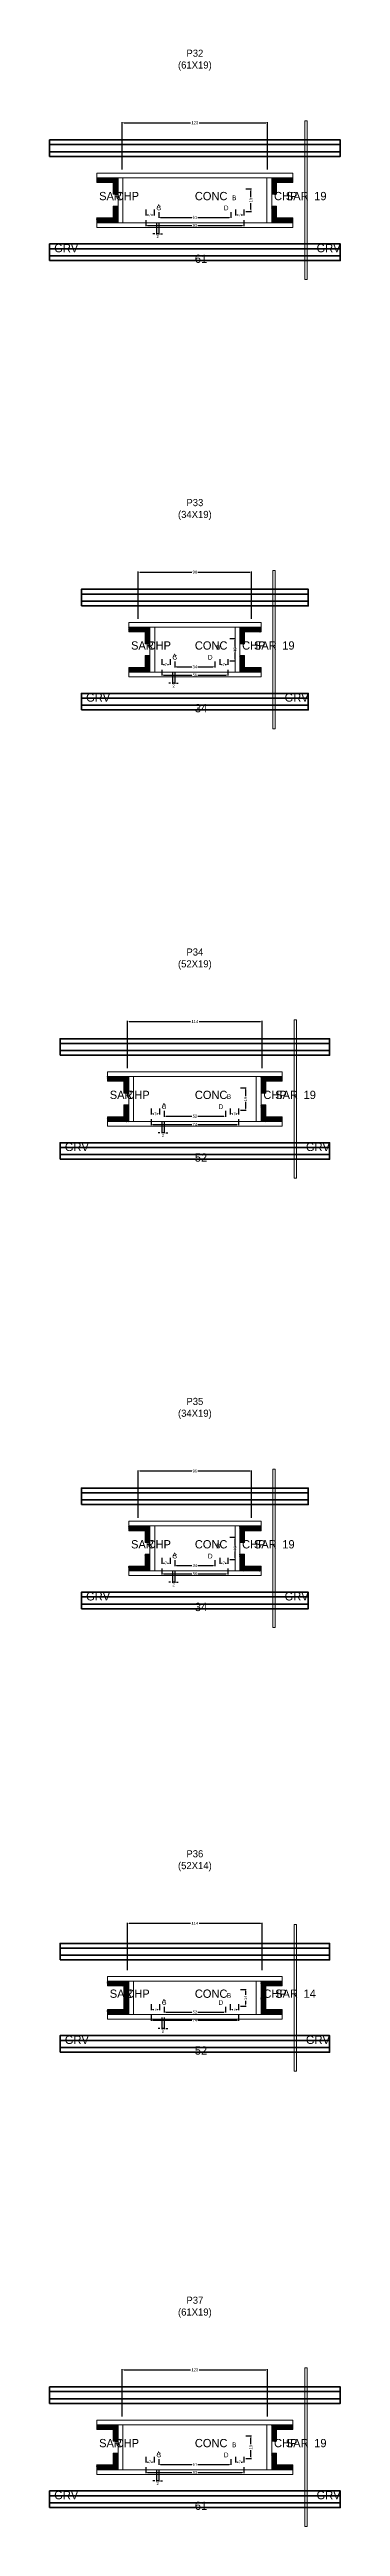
# Model space of a CAD drawing. Header units: centimetres. Extents: x -10500 to 4105, y -36866 to 295.
# Drawn here: x -123 to 123, y -13607 to -11513 of the extents above; entities that cross this region are included whole.
import ezdxf

# ---------------------------------------------------------------- set-up
doc = ezdxf.new("R2010")
doc.units = ezdxf.units.CM
for name, color, linetype in [('COTA', 241, 'Continuous'), ('GRAVATA', 224, 'Continuous'), ('Hachura', 251, 'Continuous'), ('NOMENCLATURA', 7, 'Continuous'), ('SARRAFO', 251, 'Continuous'), ('Texto Seção', 7, 'Continuous')]:
    doc.layers.add(name, color=color, linetype=linetype)
doc.dimstyles.new('cotax2', dxfattribs={"dimtxt": 2.5, "dimasz": 1.5, "dimexe": 0.5, "dimexo": 0.5, "dimgap": 0.5, "dimtad": 1, "dimcen": 2.5, "dimazin": 3, "dimtfac": 1, "dimtmove": 0, "dimatfit": 3})

# ---------------------------------------------------------------- blocks, each defined once
blk = doc.blocks.new('_CLOSEDFILLED')
at = {"color": 0, "linetype": 'BYBLOCK'}
blk.add_solid([(-1, 0.2), (0, 0), (-1, -0.2)], dxfattribs=at)
blk = doc.blocks.new('*D820')
for p, q in [((-41.5, -11657), (-41.5, -11662)), ((-40, -11661.5), (-2.5, -11661.5)), ((2.5, -11661.5), (40, -11661.5)), ((41.5, -11657), (41.5, -11662))]:
    blk.add_line(p, q)
at = {"layer": 'Defpoints'}
for p in [(-41.5, -11656.5), (-41.5, -11661.5), (41.5, -11656.5)]:
    blk.add_point(p, dxfattribs=at)
at = {"layer": 'COTA', "xscale": 1.5, "yscale": 1.5, "rotation": 180}
blk.add_blockref('_CLOSEDFILLED', (-41.5, -11661.5), dxfattribs=at)
at = {"layer": 'COTA', "xscale": 1.5, "yscale": 1.5}
blk.add_blockref('_CLOSEDFILLED', (41.5, -11661.5), dxfattribs=at)
at = {"layer": 'COTA', "insert": (0, -11661.5), "char_height": 2.5, "attachment_point": 5}
blk.add_mtext('83', dxfattribs=at)
blk = doc.blocks.new('*D821')
for p, q in [((-30.5, -11650), (-30.5, -11655)), ((-29, -11654.5), (-2.5, -11654.5)), ((2.5, -11654.5), (29, -11654.5)), ((30.5, -11650), (30.5, -11655))]:
    blk.add_line(p, q)
at = {"layer": 'Defpoints'}
for p in [(-30.5, -11649.5), (-30.5, -11654.5), (30.5, -11649.5)]:
    blk.add_point(p, dxfattribs=at)
at = {"layer": 'COTA', "xscale": 1.5, "yscale": 1.5, "rotation": 180}
blk.add_blockref('_CLOSEDFILLED', (-30.5, -11654.5), dxfattribs=at)
at = {"layer": 'COTA', "xscale": 1.5, "yscale": 1.5}
blk.add_blockref('_CLOSEDFILLED', (30.5, -11654.5), dxfattribs=at)
at = {"layer": 'COTA', "insert": (0, -11654.5), "char_height": 2.5, "attachment_point": 5}
blk.add_mtext('61', dxfattribs=at)
blk = doc.blocks.new('*D822')
for p, q in [((43, -11630.5), (48, -11630.5)), ((47.5, -11637.5), (47.5, -11632)), ((47.5, -11648), (47.5, -11642.5)), ((43, -11649.5), (48, -11649.5))]:
    blk.add_line(p, q)
at = {"layer": 'Defpoints'}
for p in [(42.5, -11630.5), (42.5, -11649.5), (47.5, -11649.5)]:
    blk.add_point(p, dxfattribs=at)
at = {"layer": 'COTA', "xscale": 1.5, "yscale": 1.5}
for p, rotation in [((47.5, -11630.5), 90), ((47.5, -11649.5), 270)]:
    blk.add_blockref('_CLOSEDFILLED', p, dxfattribs=dict(at, rotation=rotation))
at = {"layer": 'COTA', "insert": (47.5, -11640), "char_height": 2.5, "attachment_point": 5, "rotation": 90}
blk.add_mtext('19', dxfattribs=at)
blk = doc.blocks.new('*D823')
for p, q in [((-41.5, -11648), (-41.5, -11653)), ((-40, -11652.5), (-39.25, -11652.5)), ((-36.75, -11652.5), (-36, -11652.5)), ((-34.5, -11648), (-34.5, -11653))]:
    blk.add_line(p, q)
at = {"layer": 'Defpoints'}
for p in [(-41.5, -11647.5), (-41.5, -11652.5), (-34.5, -11647.5)]:
    blk.add_point(p, dxfattribs=at)
at = {"layer": 'COTA', "xscale": 1.5, "yscale": 1.5, "rotation": 180}
blk.add_blockref('_CLOSEDFILLED', (-41.5, -11652.5), dxfattribs=at)
at = {"layer": 'COTA', "xscale": 1.5, "yscale": 1.5}
blk.add_blockref('_CLOSEDFILLED', (-34.5, -11652.5), dxfattribs=at)
at = {"layer": 'COTA', "insert": (-38, -11652.5), "char_height": 2.5, "attachment_point": 5}
blk.add_mtext('7', dxfattribs=at)
blk = doc.blocks.new('*D824')
for p, q in [((34.5, -11648), (34.5, -11653)), ((36, -11652.5), (36.75, -11652.5)), ((39.25, -11652.5), (40, -11652.5)), ((41.5, -11648), (41.5, -11653))]:
    blk.add_line(p, q)
at = {"layer": 'Defpoints'}
for p in [(34.5, -11647.5), (34.5, -11652.5), (41.5, -11647.5)]:
    blk.add_point(p, dxfattribs=at)
at = {"layer": 'COTA', "xscale": 1.5, "yscale": 1.5, "rotation": 180}
blk.add_blockref('_CLOSEDFILLED', (34.5, -11652.5), dxfattribs=at)
at = {"layer": 'COTA', "xscale": 1.5, "yscale": 1.5}
blk.add_blockref('_CLOSEDFILLED', (41.5, -11652.5), dxfattribs=at)
at = {"layer": 'COTA', "insert": (38, -11652.5), "char_height": 2.5, "attachment_point": 5}
blk.add_mtext('7', dxfattribs=at)
blk = doc.blocks.new('*D825')
for p, q in [((-61.5, -11614), (-61.5, -11574)), ((-60, -11574.5), (-3.75, -11574.5)), ((3.75, -11574.5), (60, -11574.5)), ((61.5, -11614), (61.5, -11574))]:
    blk.add_line(p, q)
at = {"layer": 'Defpoints'}
for p in [(-61.5, -11574.5), (-61.5, -11614.5), (61.5, -11614.5)]:
    blk.add_point(p, dxfattribs=at)
at = {"layer": 'COTA', "xscale": 1.5, "yscale": 1.5, "rotation": 180}
blk.add_blockref('_CLOSEDFILLED', (-61.5, -11574.5), dxfattribs=at)
at = {"layer": 'COTA', "xscale": 1.5, "yscale": 1.5}
blk.add_blockref('_CLOSEDFILLED', (61.5, -11574.5), dxfattribs=at)
at = {"layer": 'COTA', "insert": (0, -11574.5), "char_height": 2.5, "attachment_point": 5}
blk.add_mtext('123', dxfattribs=at)
blk = doc.blocks.new('*D846')
for p, q in [((-28, -12037), (-28, -12042)), ((-26.5, -12041.5), (-2.5, -12041.5)), ((2.5, -12041.5), (26.5, -12041.5)), ((28, -12037), (28, -12042))]:
    blk.add_line(p, q)
at = {"layer": 'Defpoints'}
for p in [(-28, -12036.5), (-28, -12041.5), (28, -12036.5)]:
    blk.add_point(p, dxfattribs=at)
at = {"layer": 'COTA', "xscale": 1.5, "yscale": 1.5, "rotation": 180}
blk.add_blockref('_CLOSEDFILLED', (-28, -12041.5), dxfattribs=at)
at = {"layer": 'COTA', "xscale": 1.5, "yscale": 1.5}
blk.add_blockref('_CLOSEDFILLED', (28, -12041.5), dxfattribs=at)
at = {"layer": 'COTA', "insert": (0, -12041.5), "char_height": 2.5, "attachment_point": 5}
blk.add_mtext('56', dxfattribs=at)
blk = doc.blocks.new('*D847')
for p, q in [((-17, -12030), (-17, -12035)), ((-15.5, -12034.5), (-2.5, -12034.5)), ((2.5, -12034.5), (15.5, -12034.5)), ((17, -12030), (17, -12035))]:
    blk.add_line(p, q)
at = {"layer": 'Defpoints'}
for p in [(-17, -12029.5), (-17, -12034.5), (17, -12029.5)]:
    blk.add_point(p, dxfattribs=at)
at = {"layer": 'COTA', "xscale": 1.5, "yscale": 1.5, "rotation": 180}
blk.add_blockref('_CLOSEDFILLED', (-17, -12034.5), dxfattribs=at)
at = {"layer": 'COTA', "xscale": 1.5, "yscale": 1.5}
blk.add_blockref('_CLOSEDFILLED', (17, -12034.5), dxfattribs=at)
at = {"layer": 'COTA', "insert": (0, -12034.5), "char_height": 2.5, "attachment_point": 5}
blk.add_mtext('34', dxfattribs=at)
blk = doc.blocks.new('*D848')
for p, q in [((29.5, -12010.5), (34.5, -12010.5)), ((34, -12017.5), (34, -12012)), ((29.5, -12029.5), (34.5, -12029.5)), ((34, -12028), (34, -12022.5))]:
    blk.add_line(p, q)
at = {"layer": 'Defpoints'}
for p in [(29, -12010.5), (29, -12029.5), (34, -12029.5)]:
    blk.add_point(p, dxfattribs=at)
at = {"layer": 'COTA', "xscale": 1.5, "yscale": 1.5}
for p, rotation in [((34, -12010.5), 90), ((34, -12029.5), 270)]:
    blk.add_blockref('_CLOSEDFILLED', p, dxfattribs=dict(at, rotation=rotation))
at = {"layer": 'COTA', "insert": (34, -12020), "char_height": 2.5, "attachment_point": 5, "rotation": 90}
blk.add_mtext('19', dxfattribs=at)
blk = doc.blocks.new('*D849')
for p, q in [((-28, -12028), (-28, -12033)), ((-26.5, -12032.5), (-25.75, -12032.5)), ((-23.25, -12032.5), (-22.5, -12032.5)), ((-21, -12028), (-21, -12033))]:
    blk.add_line(p, q)
at = {"layer": 'Defpoints'}
for p in [(-28, -12027.5), (-28, -12032.5), (-21, -12027.5)]:
    blk.add_point(p, dxfattribs=at)
at = {"layer": 'COTA', "xscale": 1.5, "yscale": 1.5, "rotation": 180}
blk.add_blockref('_CLOSEDFILLED', (-28, -12032.5), dxfattribs=at)
at = {"layer": 'COTA', "xscale": 1.5, "yscale": 1.5}
blk.add_blockref('_CLOSEDFILLED', (-21, -12032.5), dxfattribs=at)
at = {"layer": 'COTA', "insert": (-24.5, -12032.5), "char_height": 2.5, "attachment_point": 5}
blk.add_mtext('7', dxfattribs=at)
blk = doc.blocks.new('*D850')
for p, q in [((21, -12028), (21, -12033)), ((22.5, -12032.5), (23.25, -12032.5)), ((25.75, -12032.5), (26.5, -12032.5)), ((28, -12028), (28, -12033))]:
    blk.add_line(p, q)
at = {"layer": 'Defpoints'}
for p in [(21, -12027.5), (21, -12032.5), (28, -12027.5)]:
    blk.add_point(p, dxfattribs=at)
at = {"layer": 'COTA', "xscale": 1.5, "yscale": 1.5, "rotation": 180}
blk.add_blockref('_CLOSEDFILLED', (21, -12032.5), dxfattribs=at)
at = {"layer": 'COTA', "xscale": 1.5, "yscale": 1.5}
blk.add_blockref('_CLOSEDFILLED', (28, -12032.5), dxfattribs=at)
at = {"layer": 'COTA', "insert": (24.5, -12032.5), "char_height": 2.5, "attachment_point": 5}
blk.add_mtext('7', dxfattribs=at)
blk = doc.blocks.new('*D851')
for p, q in [((-48, -11994), (-48, -11954)), ((-46.5, -11954.5), (-2.5, -11954.5)), ((2.5, -11954.5), (46.5, -11954.5)), ((48, -11994), (48, -11954))]:
    blk.add_line(p, q)
at = {"layer": 'Defpoints'}
for p in [(-48, -11954.5), (-48, -11994.5), (48, -11994.5)]:
    blk.add_point(p, dxfattribs=at)
at = {"layer": 'COTA', "xscale": 1.5, "yscale": 1.5, "rotation": 180}
blk.add_blockref('_CLOSEDFILLED', (-48, -11954.5), dxfattribs=at)
at = {"layer": 'COTA', "xscale": 1.5, "yscale": 1.5}
blk.add_blockref('_CLOSEDFILLED', (48, -11954.5), dxfattribs=at)
at = {"layer": 'COTA', "insert": (0, -11954.5), "char_height": 2.5, "attachment_point": 5}
blk.add_mtext('96', dxfattribs=at)
blk = doc.blocks.new('*D872')
for p, q in [((-37, -12417), (-37, -12422)), ((37, -12417), (37, -12422)), ((-35.5, -12421.5), (-2.5, -12421.5)), ((2.5, -12421.5), (35.5, -12421.5))]:
    blk.add_line(p, q)
at = {"layer": 'Defpoints'}
for p in [(-37, -12416.5), (37, -12416.5), (-37, -12421.5)]:
    blk.add_point(p, dxfattribs=at)
at = {"layer": 'COTA', "xscale": 1.5, "yscale": 1.5, "rotation": 180}
blk.add_blockref('_CLOSEDFILLED', (-37, -12421.5), dxfattribs=at)
at = {"layer": 'COTA', "xscale": 1.5, "yscale": 1.5}
blk.add_blockref('_CLOSEDFILLED', (37, -12421.5), dxfattribs=at)
at = {"layer": 'COTA', "insert": (0, -12421.5), "char_height": 2.5, "attachment_point": 5}
blk.add_mtext('74', dxfattribs=at)
blk = doc.blocks.new('*D873')
for p, q in [((-26, -12410), (-26, -12415)), ((-24.5, -12414.5), (-2.5, -12414.5)), ((2.5, -12414.5), (24.5, -12414.5)), ((26, -12410), (26, -12415))]:
    blk.add_line(p, q)
at = {"layer": 'Defpoints'}
for p in [(-26, -12409.5), (-26, -12414.5), (26, -12409.5)]:
    blk.add_point(p, dxfattribs=at)
at = {"layer": 'COTA', "xscale": 1.5, "yscale": 1.5, "rotation": 180}
blk.add_blockref('_CLOSEDFILLED', (-26, -12414.5), dxfattribs=at)
at = {"layer": 'COTA', "xscale": 1.5, "yscale": 1.5}
blk.add_blockref('_CLOSEDFILLED', (26, -12414.5), dxfattribs=at)
at = {"layer": 'COTA', "insert": (0, -12414.5), "char_height": 2.5, "attachment_point": 5}
blk.add_mtext('52', dxfattribs=at)
blk = doc.blocks.new('*D874')
for p, q in [((38.5, -12390.5), (43.5, -12390.5)), ((43, -12397.5), (43, -12392)), ((38.5, -12409.5), (43.5, -12409.5)), ((43, -12408), (43, -12402.5))]:
    blk.add_line(p, q)
at = {"layer": 'Defpoints'}
for p in [(38, -12390.5), (38, -12409.5), (43, -12409.5)]:
    blk.add_point(p, dxfattribs=at)
at = {"layer": 'COTA', "xscale": 1.5, "yscale": 1.5}
for p, rotation in [((43, -12390.5), 90), ((43, -12409.5), 270)]:
    blk.add_blockref('_CLOSEDFILLED', p, dxfattribs=dict(at, rotation=rotation))
at = {"layer": 'COTA', "insert": (43, -12400), "char_height": 2.5, "attachment_point": 5, "rotation": 90}
blk.add_mtext('19', dxfattribs=at)
blk = doc.blocks.new('*D875')
for p, q in [((-37, -12408), (-37, -12413)), ((-35.5, -12412.5), (-34.75, -12412.5)), ((-32.25, -12412.5), (-31.5, -12412.5)), ((-30, -12408), (-30, -12413))]:
    blk.add_line(p, q)
at = {"layer": 'Defpoints'}
for p in [(-37, -12407.5), (-37, -12412.5), (-30, -12407.5)]:
    blk.add_point(p, dxfattribs=at)
at = {"layer": 'COTA', "xscale": 1.5, "yscale": 1.5, "rotation": 180}
blk.add_blockref('_CLOSEDFILLED', (-37, -12412.5), dxfattribs=at)
at = {"layer": 'COTA', "xscale": 1.5, "yscale": 1.5}
blk.add_blockref('_CLOSEDFILLED', (-30, -12412.5), dxfattribs=at)
at = {"layer": 'COTA', "insert": (-33.5, -12412.5), "char_height": 2.5, "attachment_point": 5}
blk.add_mtext('7', dxfattribs=at)
blk = doc.blocks.new('*D876')
for p, q in [((30, -12408), (30, -12413)), ((31.5, -12412.5), (32.25, -12412.5)), ((34.75, -12412.5), (35.5, -12412.5)), ((37, -12408), (37, -12413))]:
    blk.add_line(p, q)
at = {"layer": 'Defpoints'}
for p in [(30, -12407.5), (30, -12412.5), (37, -12407.5)]:
    blk.add_point(p, dxfattribs=at)
at = {"layer": 'COTA', "xscale": 1.5, "yscale": 1.5, "rotation": 180}
blk.add_blockref('_CLOSEDFILLED', (30, -12412.5), dxfattribs=at)
at = {"layer": 'COTA', "xscale": 1.5, "yscale": 1.5}
blk.add_blockref('_CLOSEDFILLED', (37, -12412.5), dxfattribs=at)
at = {"layer": 'COTA', "insert": (33.5, -12412.5), "char_height": 2.5, "attachment_point": 5}
blk.add_mtext('7', dxfattribs=at)
blk = doc.blocks.new('*D877')
for p, q in [((-57, -12374), (-57, -12334)), ((-55.5, -12334.5), (-3.75, -12334.5)), ((3.75, -12334.5), (55.5, -12334.5)), ((57, -12374), (57, -12334))]:
    blk.add_line(p, q)
at = {"layer": 'Defpoints'}
for p in [(-57, -12334.5), (-57, -12374.5), (57, -12374.5)]:
    blk.add_point(p, dxfattribs=at)
at = {"layer": 'COTA', "xscale": 1.5, "yscale": 1.5, "rotation": 180}
blk.add_blockref('_CLOSEDFILLED', (-57, -12334.5), dxfattribs=at)
at = {"layer": 'COTA', "xscale": 1.5, "yscale": 1.5}
blk.add_blockref('_CLOSEDFILLED', (57, -12334.5), dxfattribs=at)
at = {"layer": 'COTA', "insert": (0, -12334.5), "char_height": 2.5, "attachment_point": 5}
blk.add_mtext('114', dxfattribs=at)
blk = doc.blocks.new('*D898')
for p, q in [((-28, -12797), (-28, -12802)), ((-26.5, -12801.5), (-2.5, -12801.5)), ((2.5, -12801.5), (26.5, -12801.5)), ((28, -12797), (28, -12802))]:
    blk.add_line(p, q)
at = {"layer": 'Defpoints'}
for p in [(-28, -12796.5), (28, -12796.5), (-28, -12801.5)]:
    blk.add_point(p, dxfattribs=at)
at = {"layer": 'COTA', "xscale": 1.5, "yscale": 1.5, "rotation": 180}
blk.add_blockref('_CLOSEDFILLED', (-28, -12801.5), dxfattribs=at)
at = {"layer": 'COTA', "xscale": 1.5, "yscale": 1.5}
blk.add_blockref('_CLOSEDFILLED', (28, -12801.5), dxfattribs=at)
at = {"layer": 'COTA', "insert": (0, -12801.5), "char_height": 2.5, "attachment_point": 5}
blk.add_mtext('56', dxfattribs=at)
blk = doc.blocks.new('*D899')
for p, q in [((-17, -12790), (-17, -12795)), ((-15.5, -12794.5), (-2.5, -12794.5)), ((2.5, -12794.5), (15.5, -12794.5)), ((17, -12790), (17, -12795))]:
    blk.add_line(p, q)
at = {"layer": 'Defpoints'}
for p in [(-17, -12789.5), (-17, -12794.5), (17, -12789.5)]:
    blk.add_point(p, dxfattribs=at)
at = {"layer": 'COTA', "xscale": 1.5, "yscale": 1.5, "rotation": 180}
blk.add_blockref('_CLOSEDFILLED', (-17, -12794.5), dxfattribs=at)
at = {"layer": 'COTA', "xscale": 1.5, "yscale": 1.5}
blk.add_blockref('_CLOSEDFILLED', (17, -12794.5), dxfattribs=at)
at = {"layer": 'COTA', "insert": (0, -12794.5), "char_height": 2.5, "attachment_point": 5}
blk.add_mtext('34', dxfattribs=at)
blk = doc.blocks.new('*D900')
for p, q in [((29.5, -12770.5), (34.5, -12770.5)), ((34, -12777.5), (34, -12772)), ((29.5, -12789.5), (34.5, -12789.5)), ((34, -12788), (34, -12782.5))]:
    blk.add_line(p, q)
at = {"layer": 'Defpoints'}
for p in [(29, -12770.5), (29, -12789.5), (34, -12789.5)]:
    blk.add_point(p, dxfattribs=at)
at = {"layer": 'COTA', "xscale": 1.5, "yscale": 1.5}
for p, rotation in [((34, -12770.5), 90), ((34, -12789.5), 270)]:
    blk.add_blockref('_CLOSEDFILLED', p, dxfattribs=dict(at, rotation=rotation))
at = {"layer": 'COTA', "insert": (34, -12780), "char_height": 2.5, "attachment_point": 5, "rotation": 90}
blk.add_mtext('19', dxfattribs=at)
blk = doc.blocks.new('*D901')
for p, q in [((-28, -12788), (-28, -12793)), ((-26.5, -12792.5), (-25.75, -12792.5)), ((-23.25, -12792.5), (-22.5, -12792.5)), ((-21, -12788), (-21, -12793))]:
    blk.add_line(p, q)
at = {"layer": 'Defpoints'}
for p in [(-28, -12787.5), (-28, -12792.5), (-21, -12787.5)]:
    blk.add_point(p, dxfattribs=at)
at = {"layer": 'COTA', "xscale": 1.5, "yscale": 1.5, "rotation": 180}
blk.add_blockref('_CLOSEDFILLED', (-28, -12792.5), dxfattribs=at)
at = {"layer": 'COTA', "xscale": 1.5, "yscale": 1.5}
blk.add_blockref('_CLOSEDFILLED', (-21, -12792.5), dxfattribs=at)
at = {"layer": 'COTA', "insert": (-24.5, -12792.5), "char_height": 2.5, "attachment_point": 5}
blk.add_mtext('7', dxfattribs=at)
blk = doc.blocks.new('*D902')
for p, q in [((21, -12788), (21, -12793)), ((22.5, -12792.5), (23.25, -12792.5)), ((25.75, -12792.5), (26.5, -12792.5)), ((28, -12788), (28, -12793))]:
    blk.add_line(p, q)
at = {"layer": 'Defpoints'}
for p in [(21, -12787.5), (21, -12792.5), (28, -12787.5)]:
    blk.add_point(p, dxfattribs=at)
at = {"layer": 'COTA', "xscale": 1.5, "yscale": 1.5, "rotation": 180}
blk.add_blockref('_CLOSEDFILLED', (21, -12792.5), dxfattribs=at)
at = {"layer": 'COTA', "xscale": 1.5, "yscale": 1.5}
blk.add_blockref('_CLOSEDFILLED', (28, -12792.5), dxfattribs=at)
at = {"layer": 'COTA', "insert": (24.5, -12792.5), "char_height": 2.5, "attachment_point": 5}
blk.add_mtext('7', dxfattribs=at)
blk = doc.blocks.new('*D903')
for p, q in [((-48, -12754), (-48, -12714)), ((-46.5, -12714.5), (-2.5, -12714.5)), ((2.5, -12714.5), (46.5, -12714.5)), ((48, -12754), (48, -12714))]:
    blk.add_line(p, q)
at = {"layer": 'Defpoints'}
for p in [(-48, -12714.5), (-48, -12754.5), (48, -12754.5)]:
    blk.add_point(p, dxfattribs=at)
at = {"layer": 'COTA', "xscale": 1.5, "yscale": 1.5, "rotation": 180}
blk.add_blockref('_CLOSEDFILLED', (-48, -12714.5), dxfattribs=at)
at = {"layer": 'COTA', "xscale": 1.5, "yscale": 1.5}
blk.add_blockref('_CLOSEDFILLED', (48, -12714.5), dxfattribs=at)
at = {"layer": 'COTA', "insert": (0, -12714.5), "char_height": 2.5, "attachment_point": 5}
blk.add_mtext('96', dxfattribs=at)
blk = doc.blocks.new('*D924')
for p, q in [((-37, -13174.5), (-37, -13179.5)), ((-35.5, -13179), (-2.5, -13179)), ((2.5, -13179), (35.5, -13179)), ((37, -13174.5), (37, -13179.5))]:
    blk.add_line(p, q)
at = {"layer": 'Defpoints'}
for p in [(-37, -13174), (-37, -13179), (37, -13174)]:
    blk.add_point(p, dxfattribs=at)
at = {"layer": 'COTA', "xscale": 1.5, "yscale": 1.5, "rotation": 180}
blk.add_blockref('_CLOSEDFILLED', (-37, -13179), dxfattribs=at)
at = {"layer": 'COTA', "xscale": 1.5, "yscale": 1.5}
blk.add_blockref('_CLOSEDFILLED', (37, -13179), dxfattribs=at)
at = {"layer": 'COTA', "insert": (0, -13179), "char_height": 2.5, "attachment_point": 5}
blk.add_mtext('74', dxfattribs=at)
blk = doc.blocks.new('*D925')
for p, q in [((-26, -13167.5), (-26, -13172.5)), ((-24.5, -13172), (-2.5, -13172)), ((2.5, -13172), (24.5, -13172)), ((26, -13167.5), (26, -13172.5))]:
    blk.add_line(p, q)
at = {"layer": 'Defpoints'}
for p in [(-26, -13167), (-26, -13172), (26, -13167)]:
    blk.add_point(p, dxfattribs=at)
at = {"layer": 'COTA', "xscale": 1.5, "yscale": 1.5, "rotation": 180}
blk.add_blockref('_CLOSEDFILLED', (-26, -13172), dxfattribs=at)
at = {"layer": 'COTA', "xscale": 1.5, "yscale": 1.5}
blk.add_blockref('_CLOSEDFILLED', (26, -13172), dxfattribs=at)
at = {"layer": 'COTA', "insert": (0, -13172), "char_height": 2.5, "attachment_point": 5}
blk.add_mtext('52', dxfattribs=at)
blk = doc.blocks.new('*D926')
for p, q in [((38.5, -13153), (43.5, -13153)), ((38.5, -13167), (43.5, -13167)), ((43, -13157.5), (43, -13154.5)), ((43, -13165.5), (43, -13162.5))]:
    blk.add_line(p, q)
at = {"layer": 'Defpoints'}
for p in [(38, -13153), (38, -13167), (43, -13167)]:
    blk.add_point(p, dxfattribs=at)
at = {"layer": 'COTA', "xscale": 1.5, "yscale": 1.5}
for p, rotation in [((43, -13153), 90), ((43, -13167), 270)]:
    blk.add_blockref('_CLOSEDFILLED', p, dxfattribs=dict(at, rotation=rotation))
at = {"layer": 'COTA', "insert": (43, -13160), "char_height": 2.5, "attachment_point": 5, "rotation": 90}
blk.add_mtext('14', dxfattribs=at)
blk = doc.blocks.new('*D927')
for p, q in [((-37, -13165.5), (-37, -13170.5)), ((-35.5, -13170), (-34.75, -13170)), ((-32.25, -13170), (-31.5, -13170)), ((-30, -13165.5), (-30, -13170.5))]:
    blk.add_line(p, q)
at = {"layer": 'Defpoints'}
for p in [(-37, -13165), (-37, -13170), (-30, -13165)]:
    blk.add_point(p, dxfattribs=at)
at = {"layer": 'COTA', "xscale": 1.5, "yscale": 1.5, "rotation": 180}
blk.add_blockref('_CLOSEDFILLED', (-37, -13170), dxfattribs=at)
at = {"layer": 'COTA', "xscale": 1.5, "yscale": 1.5}
blk.add_blockref('_CLOSEDFILLED', (-30, -13170), dxfattribs=at)
at = {"layer": 'COTA', "insert": (-33.5, -13170), "char_height": 2.5, "attachment_point": 5}
blk.add_mtext('7', dxfattribs=at)
blk = doc.blocks.new('*D928')
for p, q in [((30, -13165.5), (30, -13170.5)), ((31.5, -13170), (32.25, -13170)), ((34.75, -13170), (35.5, -13170)), ((37, -13165.5), (37, -13170.5))]:
    blk.add_line(p, q)
at = {"layer": 'Defpoints'}
for p in [(30, -13165), (30, -13170), (37, -13165)]:
    blk.add_point(p, dxfattribs=at)
at = {"layer": 'COTA', "xscale": 1.5, "yscale": 1.5, "rotation": 180}
blk.add_blockref('_CLOSEDFILLED', (30, -13170), dxfattribs=at)
at = {"layer": 'COTA', "xscale": 1.5, "yscale": 1.5}
blk.add_blockref('_CLOSEDFILLED', (37, -13170), dxfattribs=at)
at = {"layer": 'COTA', "insert": (33.5, -13170), "char_height": 2.5, "attachment_point": 5}
blk.add_mtext('7', dxfattribs=at)
blk = doc.blocks.new('*D929')
for p, q in [((-57, -13136.5), (-57, -13096.5)), ((-55.5, -13097), (-3.75, -13097)), ((3.75, -13097), (55.5, -13097)), ((57, -13136.5), (57, -13096.5))]:
    blk.add_line(p, q)
at = {"layer": 'Defpoints'}
for p in [(-57, -13097), (-57, -13137), (57, -13137)]:
    blk.add_point(p, dxfattribs=at)
at = {"layer": 'COTA', "xscale": 1.5, "yscale": 1.5, "rotation": 180}
blk.add_blockref('_CLOSEDFILLED', (-57, -13097), dxfattribs=at)
at = {"layer": 'COTA', "xscale": 1.5, "yscale": 1.5}
blk.add_blockref('_CLOSEDFILLED', (57, -13097), dxfattribs=at)
at = {"layer": 'COTA', "insert": (0, -13097), "char_height": 2.5, "attachment_point": 5}
blk.add_mtext('114', dxfattribs=at)
blk = doc.blocks.new('*D950')
for p, q in [((-41.5, -13557), (-41.5, -13562)), ((-40, -13561.5), (-2.5, -13561.5)), ((2.5, -13561.5), (40, -13561.5)), ((41.5, -13557), (41.5, -13562))]:
    blk.add_line(p, q)
at = {"layer": 'Defpoints'}
for p in [(-41.5, -13556.5), (-41.5, -13561.5), (41.5, -13556.5)]:
    blk.add_point(p, dxfattribs=at)
at = {"layer": 'COTA', "xscale": 1.5, "yscale": 1.5, "rotation": 180}
blk.add_blockref('_CLOSEDFILLED', (-41.5, -13561.5), dxfattribs=at)
at = {"layer": 'COTA', "xscale": 1.5, "yscale": 1.5}
blk.add_blockref('_CLOSEDFILLED', (41.5, -13561.5), dxfattribs=at)
at = {"layer": 'COTA', "insert": (0, -13561.5), "char_height": 2.5, "attachment_point": 5}
blk.add_mtext('83', dxfattribs=at)
blk = doc.blocks.new('*D951')
for p, q in [((-30.5, -13550), (-30.5, -13555)), ((30.5, -13550), (30.5, -13555)), ((-29, -13554.5), (-2.5, -13554.5)), ((2.5, -13554.5), (29, -13554.5))]:
    blk.add_line(p, q)
at = {"layer": 'Defpoints'}
for p in [(-30.5, -13549.5), (30.5, -13549.5), (-30.5, -13554.5)]:
    blk.add_point(p, dxfattribs=at)
at = {"layer": 'COTA', "xscale": 1.5, "yscale": 1.5, "rotation": 180}
blk.add_blockref('_CLOSEDFILLED', (-30.5, -13554.5), dxfattribs=at)
at = {"layer": 'COTA', "xscale": 1.5, "yscale": 1.5}
blk.add_blockref('_CLOSEDFILLED', (30.5, -13554.5), dxfattribs=at)
at = {"layer": 'COTA', "insert": (0, -13554.5), "char_height": 2.5, "attachment_point": 5}
blk.add_mtext('61', dxfattribs=at)
blk = doc.blocks.new('*D952')
for p, q in [((43, -13530.5), (48, -13530.5)), ((43, -13549.5), (48, -13549.5)), ((47.5, -13537.5), (47.5, -13532)), ((47.5, -13548), (47.5, -13542.5))]:
    blk.add_line(p, q)
at = {"layer": 'Defpoints'}
for p in [(42.5, -13530.5), (42.5, -13549.5), (47.5, -13549.5)]:
    blk.add_point(p, dxfattribs=at)
at = {"layer": 'COTA', "xscale": 1.5, "yscale": 1.5}
for p, rotation in [((47.5, -13530.5), 90), ((47.5, -13549.5), 270)]:
    blk.add_blockref('_CLOSEDFILLED', p, dxfattribs=dict(at, rotation=rotation))
at = {"layer": 'COTA', "insert": (47.5, -13540), "char_height": 2.5, "attachment_point": 5, "rotation": 90}
blk.add_mtext('19', dxfattribs=at)
blk = doc.blocks.new('*D953')
for p, q in [((-41.5, -13548), (-41.5, -13553)), ((-34.5, -13548), (-34.5, -13553)), ((-40, -13552.5), (-39.25, -13552.5)), ((-36.75, -13552.5), (-36, -13552.5))]:
    blk.add_line(p, q)
at = {"layer": 'Defpoints'}
for p in [(-41.5, -13547.5), (-34.5, -13547.5), (-41.5, -13552.5)]:
    blk.add_point(p, dxfattribs=at)
at = {"layer": 'COTA', "xscale": 1.5, "yscale": 1.5, "rotation": 180}
blk.add_blockref('_CLOSEDFILLED', (-41.5, -13552.5), dxfattribs=at)
at = {"layer": 'COTA', "xscale": 1.5, "yscale": 1.5}
blk.add_blockref('_CLOSEDFILLED', (-34.5, -13552.5), dxfattribs=at)
at = {"layer": 'COTA', "insert": (-38, -13552.5), "char_height": 2.5, "attachment_point": 5}
blk.add_mtext('7', dxfattribs=at)
blk = doc.blocks.new('*D954')
for p, q in [((34.5, -13548), (34.5, -13553)), ((41.5, -13548), (41.5, -13553)), ((36, -13552.5), (36.75, -13552.5)), ((39.25, -13552.5), (40, -13552.5))]:
    blk.add_line(p, q)
at = {"layer": 'Defpoints'}
for p in [(34.5, -13547.5), (41.5, -13547.5), (34.5, -13552.5)]:
    blk.add_point(p, dxfattribs=at)
at = {"layer": 'COTA', "xscale": 1.5, "yscale": 1.5, "rotation": 180}
blk.add_blockref('_CLOSEDFILLED', (34.5, -13552.5), dxfattribs=at)
at = {"layer": 'COTA', "xscale": 1.5, "yscale": 1.5}
blk.add_blockref('_CLOSEDFILLED', (41.5, -13552.5), dxfattribs=at)
at = {"layer": 'COTA', "insert": (38, -13552.5), "char_height": 2.5, "attachment_point": 5}
blk.add_mtext('7', dxfattribs=at)
blk = doc.blocks.new('*D955')
for p, q in [((-61.5, -13514), (-61.5, -13474)), ((-60, -13474.5), (-3.75, -13474.5)), ((3.75, -13474.5), (60, -13474.5)), ((61.5, -13514), (61.5, -13474))]:
    blk.add_line(p, q)
at = {"layer": 'Defpoints'}
for p in [(-61.5, -13474.5), (-61.5, -13514.5), (61.5, -13514.5)]:
    blk.add_point(p, dxfattribs=at)
at = {"layer": 'COTA', "xscale": 1.5, "yscale": 1.5, "rotation": 180}
blk.add_blockref('_CLOSEDFILLED', (-61.5, -13474.5), dxfattribs=at)
at = {"layer": 'COTA', "xscale": 1.5, "yscale": 1.5}
blk.add_blockref('_CLOSEDFILLED', (61.5, -13474.5), dxfattribs=at)
at = {"layer": 'COTA', "insert": (0, -13474.5), "char_height": 2.5, "attachment_point": 5}
blk.add_mtext('123', dxfattribs=at)

msp = doc.modelspace()

# ---------------------------------------------------------------- hatches: boundary and pattern name
at = {"layer": 'SARRAFO'}
h = msp.add_hatch(dxfattribs=at)
h.set_pattern_fill('SOLID', scale=2)
h.paths.add_polyline_path([(-83, -11625), (-69, -11625), (-69, -11621), (-83, -11621)])
h = msp.add_hatch(dxfattribs=at)
h.set_pattern_fill('SOLID', scale=2)
h.paths.add_polyline_path([(-69, -11635), (-65, -11635), (-65, -11621), (-69, -11621)])
h = msp.add_hatch(dxfattribs=at)
h.set_pattern_fill('SOLID', scale=2)
h.paths.add_polyline_path([(65, -11635), (69, -11635), (69, -11621), (65, -11621)])
h = msp.add_hatch(dxfattribs=at)
h.set_pattern_fill('SOLID', scale=2)
h.paths.add_polyline_path([(69, -11625), (83, -11625), (83, -11621), (69, -11621)])
h = msp.add_hatch(dxfattribs=at)
h.set_pattern_fill('SOLID', scale=2)
h.paths.add_polyline_path([(-83, -11659), (-69, -11659), (-69, -11655), (-83, -11655)])
h = msp.add_hatch(dxfattribs=at)
h.set_pattern_fill('SOLID', scale=2)
h.paths.add_polyline_path([(-69, -11659), (-65, -11659), (-65, -11645), (-69, -11645)])
h = msp.add_hatch(dxfattribs=at)
h.set_pattern_fill('SOLID', scale=2)
h.paths.add_polyline_path([(65, -11659), (69, -11659), (69, -11645), (65, -11645)])
h = msp.add_hatch(dxfattribs=at)
h.set_pattern_fill('SOLID', scale=2)
h.paths.add_polyline_path([(69, -11659), (83, -11659), (83, -11655), (69, -11655)])
h = msp.add_hatch(dxfattribs=at)
h.set_pattern_fill('SOLID', scale=2)
h.paths.add_polyline_path([(-56, -12005), (-42, -12005), (-42, -12001), (-56, -12001)])
h = msp.add_hatch(dxfattribs=at)
h.set_pattern_fill('SOLID', scale=2)
h.paths.add_polyline_path([(-42, -12015), (-38, -12015), (-38, -12001), (-42, -12001)])
h = msp.add_hatch(dxfattribs=at)
h.set_pattern_fill('SOLID', scale=2)
h.paths.add_polyline_path([(38, -12015), (42, -12015), (42, -12001), (38, -12001)])
h = msp.add_hatch(dxfattribs=at)
h.set_pattern_fill('SOLID', scale=2)
h.paths.add_polyline_path([(42, -12005), (56, -12005), (56, -12001), (42, -12001)])
h = msp.add_hatch(dxfattribs=at)
h.set_pattern_fill('SOLID', scale=2)
h.paths.add_polyline_path([(-56, -12039), (-42, -12039), (-42, -12035), (-56, -12035)])
h = msp.add_hatch(dxfattribs=at)
h.set_pattern_fill('SOLID', scale=2)
h.paths.add_polyline_path([(-42, -12039), (-38, -12039), (-38, -12025), (-42, -12025)])
h = msp.add_hatch(dxfattribs=at)
h.set_pattern_fill('SOLID', scale=2)
h.paths.add_polyline_path([(38, -12039), (42, -12039), (42, -12025), (38, -12025)])
h = msp.add_hatch(dxfattribs=at)
h.set_pattern_fill('SOLID', scale=2)
h.paths.add_polyline_path([(42, -12039), (56, -12039), (56, -12035), (42, -12035)])
h = msp.add_hatch(dxfattribs=at)
h.set_pattern_fill('SOLID', scale=2)
h.paths.add_polyline_path([(-74, -12385), (-60, -12385), (-60, -12381), (-74, -12381)])
h = msp.add_hatch(dxfattribs=at)
h.set_pattern_fill('SOLID', scale=2)
h.paths.add_polyline_path([(-60, -12395), (-56, -12395), (-56, -12381), (-60, -12381)])
h = msp.add_hatch(dxfattribs=at)
h.set_pattern_fill('SOLID', scale=2)
h.paths.add_polyline_path([(56, -12395), (60, -12395), (60, -12381), (56, -12381)])
h = msp.add_hatch(dxfattribs=at)
h.set_pattern_fill('SOLID', scale=2)
h.paths.add_polyline_path([(60, -12385), (74, -12385), (74, -12381), (60, -12381)])
h = msp.add_hatch(dxfattribs=at)
h.set_pattern_fill('SOLID', scale=2)
h.paths.add_polyline_path([(-74, -12419), (-60, -12419), (-60, -12415), (-74, -12415)])
h = msp.add_hatch(dxfattribs=at)
h.set_pattern_fill('SOLID', scale=2)
h.paths.add_polyline_path([(-60, -12419), (-56, -12419), (-56, -12405), (-60, -12405)])
h = msp.add_hatch(dxfattribs=at)
h.set_pattern_fill('SOLID', scale=2)
h.paths.add_polyline_path([(56, -12419), (60, -12419), (60, -12405), (56, -12405)])
h = msp.add_hatch(dxfattribs=at)
h.set_pattern_fill('SOLID', scale=2)
h.paths.add_polyline_path([(60, -12419), (74, -12419), (74, -12415), (60, -12415)])
h = msp.add_hatch(dxfattribs=at)
h.set_pattern_fill('SOLID', scale=2)
h.paths.add_polyline_path([(-56, -12765), (-42, -12765), (-42, -12761), (-56, -12761)])
h = msp.add_hatch(dxfattribs=at)
h.set_pattern_fill('SOLID', scale=2)
h.paths.add_polyline_path([(-42, -12775), (-38, -12775), (-38, -12761), (-42, -12761)])
h = msp.add_hatch(dxfattribs=at)
h.set_pattern_fill('SOLID', scale=2)
h.paths.add_polyline_path([(38, -12775), (42, -12775), (42, -12761), (38, -12761)])
h = msp.add_hatch(dxfattribs=at)
h.set_pattern_fill('SOLID', scale=2)
h.paths.add_polyline_path([(42, -12765), (56, -12765), (56, -12761), (42, -12761)])
h = msp.add_hatch(dxfattribs=at)
h.set_pattern_fill('SOLID', scale=2)
h.paths.add_polyline_path([(-56, -12799), (-42, -12799), (-42, -12795), (-56, -12795)])
h = msp.add_hatch(dxfattribs=at)
h.set_pattern_fill('SOLID', scale=2)
h.paths.add_polyline_path([(-42, -12799), (-38, -12799), (-38, -12785), (-42, -12785)])
h = msp.add_hatch(dxfattribs=at)
h.set_pattern_fill('SOLID', scale=2)
h.paths.add_polyline_path([(38, -12799), (42, -12799), (42, -12785), (38, -12785)])
h = msp.add_hatch(dxfattribs=at)
h.set_pattern_fill('SOLID', scale=2)
h.paths.add_polyline_path([(42, -12799), (56, -12799), (56, -12795), (42, -12795)])
h = msp.add_hatch(dxfattribs=at)
h.set_pattern_fill('SOLID', scale=2)
h.paths.add_polyline_path([(-74, -13150), (-60, -13150), (-60, -13146), (-74, -13146)])
h = msp.add_hatch(dxfattribs=at)
h.set_pattern_fill('SOLID', scale=2)
h.paths.add_polyline_path([(-60, -13160), (-56, -13160), (-56, -13146), (-60, -13146)])
h = msp.add_hatch(dxfattribs=at)
h.set_pattern_fill('SOLID', scale=2)
h.paths.add_polyline_path([(56, -13160), (60, -13160), (60, -13146), (56, -13146)])
h = msp.add_hatch(dxfattribs=at)
h.set_pattern_fill('SOLID', scale=2)
h.paths.add_polyline_path([(60, -13150), (74, -13150), (74, -13146), (60, -13146)])
h = msp.add_hatch(dxfattribs=at)
h.set_pattern_fill('SOLID', scale=2)
h.paths.add_polyline_path([(-74, -13174), (-60, -13174), (-60, -13170), (-74, -13170)])
h = msp.add_hatch(dxfattribs=at)
h.set_pattern_fill('SOLID', scale=2)
h.paths.add_polyline_path([(-60, -13174), (-56, -13174), (-56, -13160), (-60, -13160)])
h = msp.add_hatch(dxfattribs=at)
h.set_pattern_fill('SOLID', scale=2)
h.paths.add_polyline_path([(56, -13174), (60, -13174), (60, -13160), (56, -13160)])
h = msp.add_hatch(dxfattribs=at)
h.set_pattern_fill('SOLID', scale=2)
h.paths.add_polyline_path([(60, -13174), (74, -13174), (74, -13170), (60, -13170)])
h = msp.add_hatch(dxfattribs=at)
h.set_pattern_fill('SOLID', scale=2)
h.paths.add_polyline_path([(-83, -13525), (-69, -13525), (-69, -13521), (-83, -13521)])
h = msp.add_hatch(dxfattribs=at)
h.set_pattern_fill('SOLID', scale=2)
h.paths.add_polyline_path([(-69, -13535), (-65, -13535), (-65, -13521), (-69, -13521)])
h = msp.add_hatch(dxfattribs=at)
h.set_pattern_fill('SOLID', scale=2)
h.paths.add_polyline_path([(65, -13535), (69, -13535), (69, -13521), (65, -13521)])
h = msp.add_hatch(dxfattribs=at)
h.set_pattern_fill('SOLID', scale=2)
h.paths.add_polyline_path([(69, -13525), (83, -13525), (83, -13521), (69, -13521)])
h = msp.add_hatch(dxfattribs=at)
h.set_pattern_fill('SOLID', scale=2)
h.paths.add_polyline_path([(-69, -13559), (-65, -13559), (-65, -13545), (-69, -13545)])
h = msp.add_hatch(dxfattribs=at)
h.set_pattern_fill('SOLID', scale=2)
h.paths.add_polyline_path([(65, -13559), (69, -13559), (69, -13545), (65, -13545)])
h = msp.add_hatch(dxfattribs=at)
h.set_pattern_fill('SOLID', scale=2)
h.paths.add_polyline_path([(-83, -13559), (-69, -13559), (-69, -13555), (-83, -13555)])
h = msp.add_hatch(dxfattribs=at)
h.set_pattern_fill('SOLID', scale=2)
h.paths.add_polyline_path([(69, -13559), (83, -13559), (83, -13555), (69, -13555)])

# ---------------------------------------------------------------- linework, layer by layer
at = {"layer": 'GRAVATA', "lineweight": 50}
for points in [[(-123, -11603), (123, -11603), (123, -11589), (-123, -11589)], [(-123, -11599), (123, -11599), (123, -11593), (-123, -11593)], [(-123, -11691), (123, -11691), (123, -11677), (-123, -11677)], [(-123, -11687), (123, -11687), (123, -11681), (-123, -11681)], [(-96, -11983), (96, -11983), (96, -11969), (-96, -11969)], [(-96, -11979), (96, -11979), (96, -11973), (-96, -11973)], [(-96, -12071), (96, -12071), (96, -12057), (-96, -12057)], [(-96, -12067), (96, -12067), (96, -12061), (-96, -12061)], [(-114, -12363), (114, -12363), (114, -12349), (-114, -12349)], [(-114, -12359), (114, -12359), (114, -12353), (-114, -12353)], [(-114, -12451), (114, -12451), (114, -12437), (-114, -12437)], [(-114, -12447), (114, -12447), (114, -12441), (-114, -12441)], [(-96, -12743), (96, -12743), (96, -12729), (-96, -12729)], [(-96, -12739), (96, -12739), (96, -12733), (-96, -12733)], [(-96, -12831), (96, -12831), (96, -12817), (-96, -12817)], [(-96, -12827), (96, -12827), (96, -12821), (-96, -12821)], [(-114, -13128), (114, -13128), (114, -13114), (-114, -13114)], [(-114, -13124), (114, -13124), (114, -13118), (-114, -13118)], [(-114, -13206), (114, -13206), (114, -13192), (-114, -13192)], [(-114, -13202), (114, -13202), (114, -13196), (-114, -13196)], [(-123, -13503), (123, -13503), (123, -13489), (-123, -13489)], [(-123, -13499), (123, -13499), (123, -13493), (-123, -13493)], [(-123, -13591), (123, -13591), (123, -13577), (-123, -13577)], [(-123, -13587), (123, -13587), (123, -13581), (-123, -13581)]]:
    msp.add_lwpolyline(points, close=True, dxfattribs=at)
at = {"layer": 'Hachura', "lineweight": 13}
for points in [[(93, -11707), (95, -11707), (95, -11573), (93, -11573)], [(66, -12087), (68, -12087), (68, -11953), (66, -11953)], [(84, -12467), (86, -12467), (86, -12333), (84, -12333)], [(66, -12847), (68, -12847), (68, -12713), (66, -12713)], [(84, -13222), (86, -13222), (86, -13098), (84, -13098)], [(93, -13607), (95, -13607), (95, -13473), (93, -13473)]]:
    msp.add_lwpolyline(points, close=True, dxfattribs=at)
at = {"layer": 'Hachura', "lineweight": 18}
for points in [[(-83, -11621), (83, -11621), (83, -11617), (-83, -11617)], [(-65, -11659), (-61, -11659), (-61, -11621), (-65, -11621)], [(61, -11659), (65, -11659), (65, -11621), (61, -11621)], [(-83, -11663), (83, -11663), (83, -11659), (-83, -11659)], [(-56, -12001), (56, -12001), (56, -11997), (-56, -11997)], [(-38, -12039), (-34, -12039), (-34, -12001), (-38, -12001)], [(34, -12039), (38, -12039), (38, -12001), (34, -12001)], [(-56, -12043), (56, -12043), (56, -12039), (-56, -12039)], [(-74, -12381), (74, -12381), (74, -12377), (-74, -12377)], [(-56, -12419), (-52, -12419), (-52, -12381), (-56, -12381)], [(52, -12419), (56, -12419), (56, -12381), (52, -12381)], [(-74, -12423), (74, -12423), (74, -12419), (-74, -12419)], [(-56, -12761), (56, -12761), (56, -12757), (-56, -12757)], [(-38, -12799), (-34, -12799), (-34, -12761), (-38, -12761)], [(34, -12799), (38, -12799), (38, -12761), (34, -12761)], [(-56, -12803), (56, -12803), (56, -12799), (-56, -12799)], [(-74, -13146), (74, -13146), (74, -13142), (-74, -13142)], [(-56, -13174), (-52, -13174), (-52, -13146), (-56, -13146)], [(52, -13174), (56, -13174), (56, -13146), (52, -13146)], [(-74, -13178), (74, -13178), (74, -13174), (-74, -13174)], [(-83, -13521), (83, -13521), (83, -13517), (-83, -13517)], [(-65, -13559), (-61, -13559), (-61, -13521), (-65, -13521)], [(61, -13559), (65, -13559), (65, -13521), (61, -13521)], [(-83, -13563), (83, -13563), (83, -13559), (-83, -13559)]]:
    msp.add_lwpolyline(points, close=True, dxfattribs=at)
at = {"layer": 'SARRAFO', "lineweight": 13}
for points in [[(-83, -11625), (-69, -11625), (-69, -11621), (-83, -11621)], [(-69, -11635), (-65, -11635), (-65, -11621), (-69, -11621)], [(65, -11635), (69, -11635), (69, -11621), (65, -11621)], [(69, -11625), (83, -11625), (83, -11621), (69, -11621)], [(-83, -11659), (-69, -11659), (-69, -11655), (-83, -11655)], [(-69, -11659), (-65, -11659), (-65, -11645), (-69, -11645)], [(65, -11659), (69, -11659), (69, -11645), (65, -11645)], [(69, -11659), (83, -11659), (83, -11655), (69, -11655)], [(-56, -12005), (-42, -12005), (-42, -12001), (-56, -12001)], [(-42, -12015), (-38, -12015), (-38, -12001), (-42, -12001)], [(38, -12015), (42, -12015), (42, -12001), (38, -12001)], [(42, -12005), (56, -12005), (56, -12001), (42, -12001)], [(-56, -12039), (-42, -12039), (-42, -12035), (-56, -12035)], [(-42, -12039), (-38, -12039), (-38, -12025), (-42, -12025)], [(38, -12039), (42, -12039), (42, -12025), (38, -12025)], [(42, -12039), (56, -12039), (56, -12035), (42, -12035)], [(-74, -12385), (-60, -12385), (-60, -12381), (-74, -12381)], [(-60, -12395), (-56, -12395), (-56, -12381), (-60, -12381)], [(56, -12395), (60, -12395), (60, -12381), (56, -12381)], [(60, -12385), (74, -12385), (74, -12381), (60, -12381)], [(-74, -12419), (-60, -12419), (-60, -12415), (-74, -12415)], [(-60, -12419), (-56, -12419), (-56, -12405), (-60, -12405)], [(56, -12419), (60, -12419), (60, -12405), (56, -12405)], [(60, -12419), (74, -12419), (74, -12415), (60, -12415)], [(-56, -12765), (-42, -12765), (-42, -12761), (-56, -12761)], [(-42, -12775), (-38, -12775), (-38, -12761), (-42, -12761)], [(38, -12775), (42, -12775), (42, -12761), (38, -12761)], [(42, -12765), (56, -12765), (56, -12761), (42, -12761)], [(-56, -12799), (-42, -12799), (-42, -12795), (-56, -12795)], [(-42, -12799), (-38, -12799), (-38, -12785), (-42, -12785)], [(38, -12799), (42, -12799), (42, -12785), (38, -12785)], [(42, -12799), (56, -12799), (56, -12795), (42, -12795)], [(-74, -13150), (-60, -13150), (-60, -13146), (-74, -13146)], [(-60, -13160), (-56, -13160), (-56, -13146), (-60, -13146)], [(56, -13160), (60, -13160), (60, -13146), (56, -13146)], [(60, -13150), (74, -13150), (74, -13146), (60, -13146)], [(-74, -13174), (-60, -13174), (-60, -13170), (-74, -13170)], [(-60, -13174), (-56, -13174), (-56, -13160), (-60, -13160)], [(56, -13174), (60, -13174), (60, -13160), (56, -13160)], [(60, -13174), (74, -13174), (74, -13170), (60, -13170)], [(-83, -13525), (-69, -13525), (-69, -13521), (-83, -13521)], [(-69, -13535), (-65, -13535), (-65, -13521), (-69, -13521)], [(65, -13535), (69, -13535), (69, -13521), (65, -13521)], [(69, -13525), (83, -13525), (83, -13521), (69, -13521)], [(-69, -13559), (-65, -13559), (-65, -13545), (-69, -13545)], [(65, -13559), (69, -13559), (69, -13545), (65, -13545)], [(-83, -13559), (-69, -13559), (-69, -13555), (-83, -13555)], [(69, -13559), (83, -13559), (83, -13555), (69, -13555)]]:
    msp.add_lwpolyline(points, close=True, dxfattribs=at)

# ---------------------------------------------------------------- texts
at = {"layer": 'NOMENCLATURA'}
for s, p in [('A', (-32.5, -11647.5)), ('C', (-32.5, -11648.5)), ('D', (24.5, -11648.5)), ('B', (31.5, -11640)), ('B', (18, -12020)), ('A', (-19, -12027.5)), ('C', (-19, -12028.5)), ('D', (11, -12028.5)), ('B', (27, -12400)), ('A', (-28, -12407.5)), ('C', (-28, -12408.5)), ('D', (20, -12408.5)), ('A', (-19, -12787.5)), ('C', (-19, -12788.5)), ('D', (11, -12788.5)), ('B', (18, -12780)), ('A', (-28, -13165)), ('C', (-28, -13166)), ('D', (20, -13166)), ('B', (27, -13160)), ('A', (-32.5, -13547.5)), ('C', (-32.5, -13548.5)), ('D', (24.5, -13548.5)), ('B', (31.5, -13540))]:
    msp.add_text(s, height=4, dxfattribs=at).set_placement(p)
at = {"layer": 'NOMENCLATURA', "char_height": 6, "attachment_point": 8}
for s, insert in [('P32\\P(61X19)', (0, -11530.5)), ('P33\\P(34X19)', (0, -11910.5)), ('P34\\P(52X19)', (0, -12290.5)), ('P35\\P(34X19)', (0, -12670.5)), ('P36\\P(52X14)', (0, -13053)), ('P37\\P(61X19)', (0, -13430.5))]:
    msp.add_mtext(s, dxfattribs=dict(at, insert=insert))
at = {"layer": 'Texto Seção'}
for s, p in [('SAR', (-81, -11640)), ('CHP', (-67, -11640)), ('CONC', (0, -11640)), ('CHP', (67, -11640)), ('SAR', (77, -11640)), ('19', (101, -11640)), ('GRV', (-119, -11684)), ('61', (0, -11693)), ('GRV', (103, -11684)), ('SAR', (-54, -12020)), ('CHP', (-40, -12020)), ('CONC', (0, -12020)), ('CHP', (40, -12020)), ('SAR', (50, -12020)), ('19', (74, -12020)), ('GRV', (-92, -12064)), ('GRV', (76, -12064)), ('34', (0, -12073)), ('SAR', (-72, -12400)), ('CHP', (-58, -12400)), ('CONC', (0, -12400)), ('CHP', (58, -12400)), ('SAR', (68, -12400)), ('19', (92, -12400)), ('GRV', (-110, -12444)), ('GRV', (94, -12444)), ('52', (0, -12453)), ('SAR', (-54, -12780)), ('CHP', (-40, -12780)), ('CONC', (0, -12780)), ('CHP', (40, -12780)), ('SAR', (50, -12780)), ('19', (74, -12780)), ('GRV', (-92, -12824)), ('GRV', (76, -12824)), ('34', (0, -12833)), ('SAR', (-72, -13160)), ('CHP', (-58, -13160)), ('CONC', (0, -13160)), ('CHP', (58, -13160)), ('SAR', (68, -13160)), ('14', (92, -13160)), ('GRV', (-110, -13199)), ('GRV', (94, -13199)), ('52', (0, -13208)), ('SAR', (-81, -13540)), ('CHP', (-67, -13540)), ('CONC', (0, -13540)), ('CHP', (67, -13540)), ('SAR', (77, -13540)), ('19', (101, -13540)), ('GRV', (-119, -13584)), ('61', (0, -13593)), ('GRV', (103, -13584))]:
    msp.add_text(s, height=7, dxfattribs=at).set_placement(p)

# ---------------------------------------------------------------- dimensions: what is measured, and where the dimension line sits
at = {"layer": 'COTA'}
for base, p1, p2, picture, middle in [((-61.5, -11574.5), (-61.5, -11614.5), (61.5, -11614.5), '*D825', (0, -11574.5)), ((-41.5, -11652.5), (-41.5, -11647.5), (-34.5, -11647.5), '*D823', (-38, -11652.5)), ((-41.5, -11661.5), (-41.5, -11656.5), (41.5, -11656.5), '*D820', (0, -11661.5)), ((-30.5, -11654.5), (-30.5, -11649.5), (30.5, -11649.5), '*D821', (0, -11654.5)), ((34.5, -11652.5), (34.5, -11647.5), (41.5, -11647.5), '*D824', (38, -11652.5)), ((-48, -11954.5), (-48, -11994.5), (48, -11994.5), '*D851', (0, -11954.5)), ((-28, -12032.5), (-28, -12027.5), (-21, -12027.5), '*D849', (-24.5, -12032.5)), ((-28, -12041.5), (-28, -12036.5), (28, -12036.5), '*D846', (0, -12041.5)), ((-17, -12034.5), (-17, -12029.5), (17, -12029.5), '*D847', (0, -12034.5)), ((21, -12032.5), (21, -12027.5), (28, -12027.5), '*D850', (24.5, -12032.5)), ((-57, -12334.5), (-57, -12374.5), (57, -12374.5), '*D877', (0, -12334.5)), ((-37, -12412.5), (-37, -12407.5), (-30, -12407.5), '*D875', (-33.5, -12412.5)), ((-37, -12421.5), (-37, -12416.5), (37, -12416.5), '*D872', (0, -12421.5)), ((-26, -12414.5), (-26, -12409.5), (26, -12409.5), '*D873', (0, -12414.5)), ((30, -12412.5), (30, -12407.5), (37, -12407.5), '*D876', (33.5, -12412.5)), ((-48, -12714.5), (-48, -12754.5), (48, -12754.5), '*D903', (0, -12714.5)), ((-28, -12792.5), (-28, -12787.5), (-21, -12787.5), '*D901', (-24.5, -12792.5)), ((-28, -12801.5), (-28, -12796.5), (28, -12796.5), '*D898', (0, -12801.5)), ((-17, -12794.5), (-17, -12789.5), (17, -12789.5), '*D899', (0, -12794.5)), ((21, -12792.5), (21, -12787.5), (28, -12787.5), '*D902', (24.5, -12792.5)), ((-57, -13097), (-57, -13137), (57, -13137), '*D929', (0, -13097)), ((-37, -13170), (-37, -13165), (-30, -13165), '*D927', (-33.5, -13170)), ((-26, -13172), (-26, -13167), (26, -13167), '*D925', (0, -13172)), ((30, -13170), (30, -13165), (37, -13165), '*D928', (33.5, -13170)), ((-37, -13179), (-37, -13174), (37, -13174), '*D924', (0, -13179)), ((-61.5, -13474.5), (-61.5, -13514.5), (61.5, -13514.5), '*D955', (0, -13474.5)), ((-41.5, -13552.5), (-41.5, -13547.5), (-34.5, -13547.5), '*D953', (-38, -13552.5)), ((-30.5, -13554.5), (-30.5, -13549.5), (30.5, -13549.5), '*D951', (0, -13554.5)), ((34.5, -13552.5), (34.5, -13547.5), (41.5, -13547.5), '*D954', (38, -13552.5)), ((-41.5, -13561.5), (-41.5, -13556.5), (41.5, -13556.5), '*D950', (0, -13561.5))]:
    dim = msp.add_linear_dim(base=base, p1=p1, p2=p2, dimstyle='cotax2', dxfattribs=at)
    dim.commit()
    dim.dimension.update_dxf_attribs({"geometry": picture, "text_midpoint": middle})
for base, p1, p2, picture, middle in [((47.5, -11649.5), (42.5, -11649.5), (42.5, -11630.5), '*D822', (47.5, -11640)), ((34, -12029.5), (29, -12029.5), (29, -12010.5), '*D848', (34, -12020)), ((43, -12409.5), (38, -12409.5), (38, -12390.5), '*D874', (43, -12400)), ((34, -12789.5), (29, -12789.5), (29, -12770.5), '*D900', (34, -12780)), ((43, -13167), (38, -13167), (38, -13153), '*D926', (43, -13160)), ((47.5, -13549.5), (42.5, -13549.5), (42.5, -13530.5), '*D952', (47.5, -13540))]:
    dim = msp.add_linear_dim(base=base, p1=p1, p2=p2, angle=90, dimstyle='cotax2', dxfattribs=at)
    dim.commit()
    dim.dimension.update_dxf_attribs({"geometry": picture, "text_midpoint": middle})
for base, p1, p2 in [((-30.5, -11668.5), (-30.5, -11658.5), (-32.5, -11658.5)), ((-17, -12048.5), (-17, -12038.5), (-19, -12038.5)), ((-26, -12428.5), (-26, -12418.5), (-28, -12418.5)), ((-17, -12808.5), (-17, -12798.5), (-19, -12798.5)), ((-26, -13186), (-26, -13176), (-28, -13176)), ((-30.5, -13568.5), (-30.5, -13558.5), (-32.5, -13558.5))]:
    msp.add_linear_dim(base=base, p1=p1, p2=p2, dimstyle='cotax2', dxfattribs=at).render()

doc.saveas('drawing.dxf')
